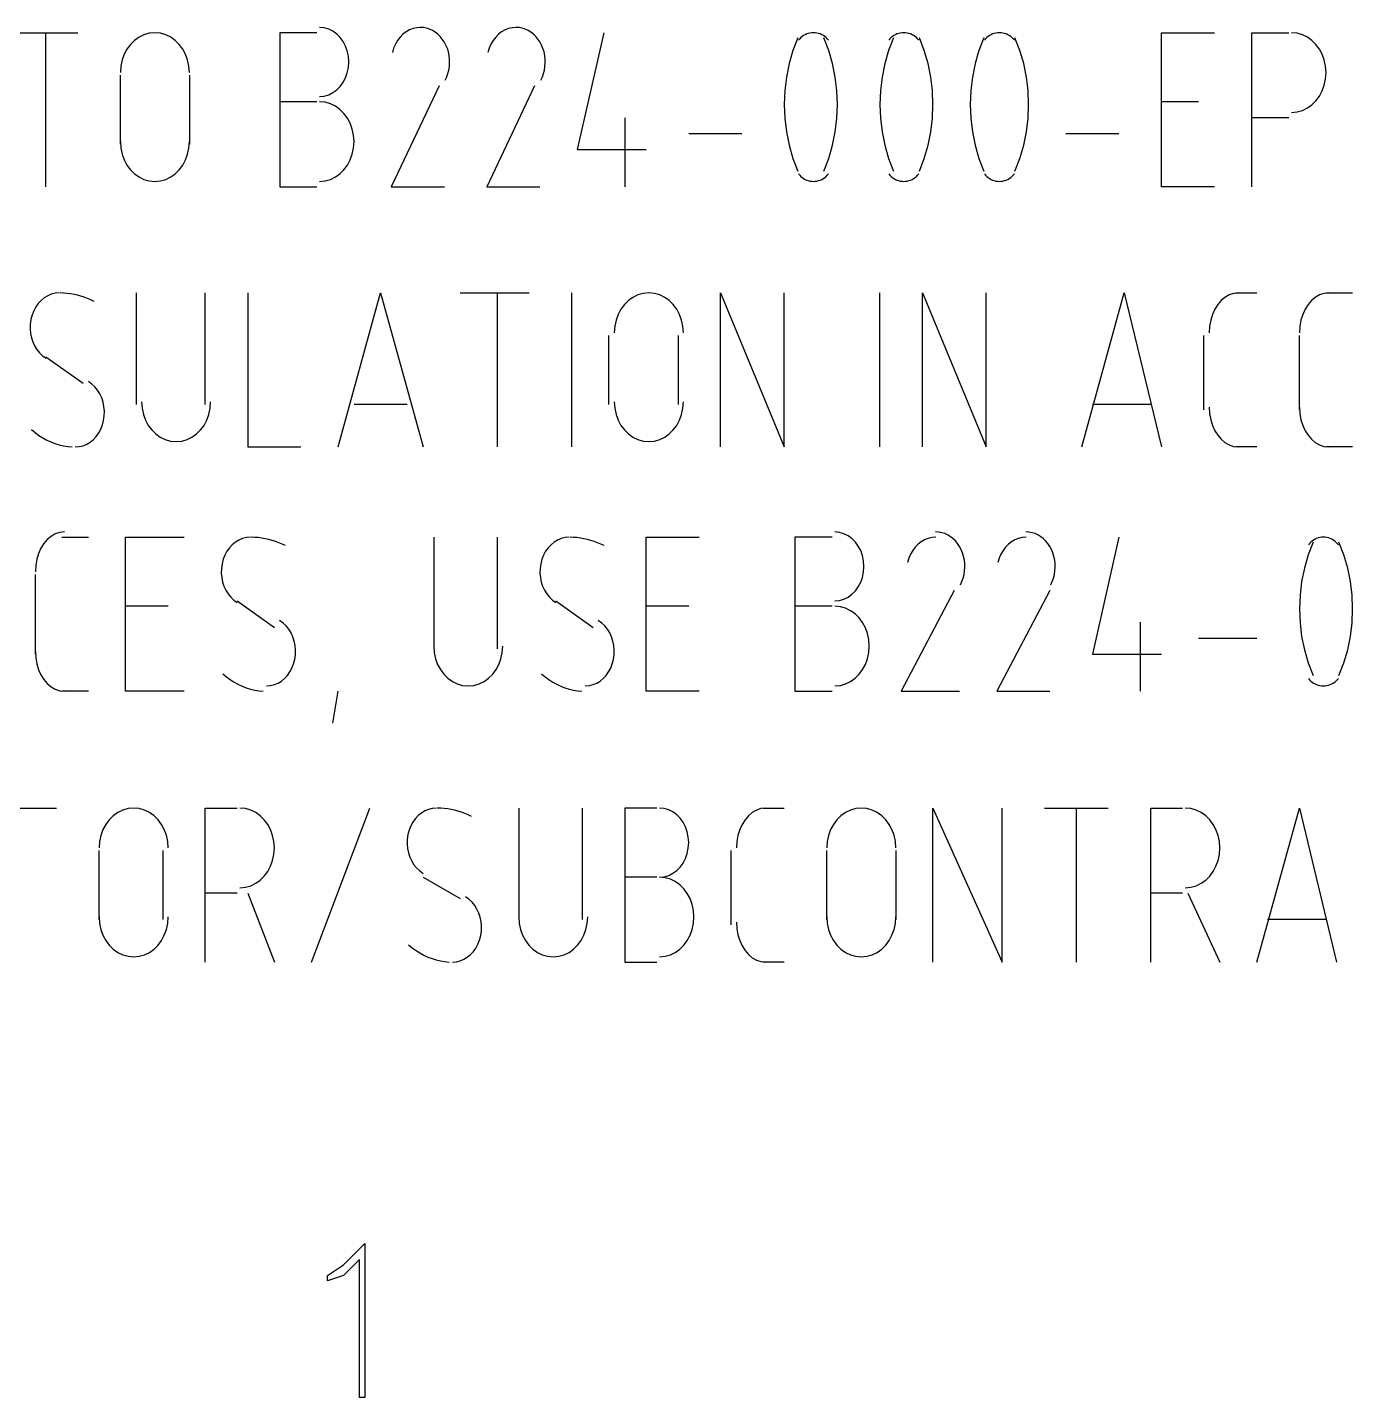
# Model space of a CAD drawing. Header units: millimetres. Extents: x 43 to 1147, y -811 to -31.
# Drawn here: x 88.66 to 118.6, y -809.44 to -778.48 of the extents above; entities that cross this region are included whole.
import ezdxf

# ---------------------------------------------------------------- set-up
doc = ezdxf.new("R2010")
doc.units = ezdxf.units.MM
doc.layers.add('EDITED_LINES', color=4, linetype='Continuous')

msp = doc.modelspace()

# ---------------------------------------------------------------- linework, layer by layer
at = {"layer": 'EDITED_LINES'}
for p, q in [((88.36, -778.6), (89.8, -778.6)), ((89.08, -782.08), (89.08, -778.6)), ((91.413, -778.612), (91.293, -778.646)), ((91.54, -778.6), (91.413, -778.612)), ((91.666, -778.612), (91.54, -778.6)), ((91.786, -778.646), (91.666, -778.612)), ((95.2, -778.6), (94.36, -778.6)), ((94.36, -778.6), (94.36, -782.08)), ((95.367, -778.49), (95.26, -778.48)), ((95.469, -778.52), (95.367, -778.49)), ((95.563, -778.567), (95.469, -778.52)), ((95.65, -778.63), (95.563, -778.567)), ((95.727, -778.708), (95.65, -778.63)), ((97.144, -778.636), (97.08, -778.701)), ((97.215, -778.581), (97.144, -778.636)), ((97.291, -778.537), (97.215, -778.581)), ((97.373, -778.505), (97.291, -778.537)), ((97.458, -778.486), (97.373, -778.505)), ((97.546, -778.48), (97.458, -778.486)), ((97.608, -778.484), (97.537, -778.48)), ((97.678, -778.497), (97.608, -778.484)), ((97.746, -778.519), (97.678, -778.497)), ((97.811, -778.549), (97.746, -778.519)), ((97.873, -778.587), (97.811, -778.549)), ((97.931, -778.632), (97.873, -778.587)), ((97.985, -778.684), (97.931, -778.632)), ((99.304, -778.636), (99.24, -778.701)), ((99.375, -778.581), (99.304, -778.636)), ((99.451, -778.537), (99.375, -778.581)), ((99.533, -778.505), (99.451, -778.537)), ((99.618, -778.486), (99.533, -778.505)), ((99.706, -778.48), (99.618, -778.486)), ((99.768, -778.484), (99.697, -778.48)), ((99.838, -778.497), (99.768, -778.484)), ((99.906, -778.519), (99.838, -778.497)), ((99.971, -778.549), (99.906, -778.519)), ((100.033, -778.587), (99.971, -778.549)), ((100.091, -778.632), (100.033, -778.587)), ((100.145, -778.684), (100.091, -778.632)), ((101.68, -778.6), (101.08, -781.24)), ((106.266, -778.629), (106.231, -778.645)), ((106.303, -778.617), (106.266, -778.629)), ((106.341, -778.607), (106.303, -778.617)), ((106.38, -778.602), (106.341, -778.607)), ((106.42, -778.6), (106.38, -778.602)), ((106.46, -778.602), (106.42, -778.6)), ((106.499, -778.607), (106.46, -778.602)), ((106.537, -778.617), (106.499, -778.607)), ((106.574, -778.629), (106.537, -778.617)), ((106.609, -778.645), (106.574, -778.629)), ((108.306, -778.629), (108.271, -778.645)), ((108.343, -778.617), (108.306, -778.629)), ((108.381, -778.607), (108.343, -778.617)), ((108.42, -778.602), (108.381, -778.607)), ((108.46, -778.6), (108.42, -778.602)), ((108.5, -778.602), (108.46, -778.6)), ((108.539, -778.607), (108.5, -778.602)), ((108.577, -778.617), (108.539, -778.607)), ((108.614, -778.629), (108.577, -778.617)), ((108.649, -778.645), (108.614, -778.629)), ((110.466, -778.629), (110.431, -778.645)), ((110.503, -778.617), (110.466, -778.629)), ((110.541, -778.607), (110.503, -778.617)), ((110.58, -778.602), (110.541, -778.607)), ((110.62, -778.6), (110.58, -778.602)), ((110.66, -778.602), (110.62, -778.6)), ((110.699, -778.607), (110.66, -778.602)), ((110.737, -778.617), (110.699, -778.607)), ((110.774, -778.629), (110.737, -778.617)), ((110.809, -778.645), (110.774, -778.629)), ((114.28, -782.08), (114.28, -778.6)), ((114.28, -778.6), (115.48, -778.6)), ((116.32, -782.08), (116.32, -778.6)), ((116.32, -778.6), (117.16, -778.6)), ((117.347, -778.612), (117.22, -778.6)), ((117.467, -778.646), (117.347, -778.612)), ((90.988, -778.864), (90.91, -778.968)), ((91.079, -778.774), (90.988, -778.864)), ((91.182, -778.7), (91.079, -778.774)), ((91.293, -778.646), (91.182, -778.7)), ((91.898, -778.7), (91.786, -778.646)), ((92.001, -778.774), (91.898, -778.7)), ((92.092, -778.864), (92.001, -778.774)), ((92.169, -778.968), (92.092, -778.864)), ((95.793, -778.799), (95.727, -778.708)), ((95.846, -778.902), (95.793, -778.799)), ((95.886, -779.013), (95.846, -778.902)), ((96.934, -778.95), (96.905, -779.049)), ((96.974, -778.859), (96.934, -778.95)), ((97.023, -778.776), (96.974, -778.859)), ((97.08, -778.701), (97.023, -778.776)), ((98.034, -778.743), (97.985, -778.684)), ((98.078, -778.809), (98.034, -778.743)), ((98.116, -778.88), (98.078, -778.809)), ((98.148, -778.956), (98.116, -778.88)), ((99.094, -778.95), (99.065, -779.049)), ((99.134, -778.859), (99.094, -778.95)), ((99.183, -778.776), (99.134, -778.859)), ((99.24, -778.701), (99.183, -778.776)), ((100.194, -778.743), (100.145, -778.684)), ((100.238, -778.809), (100.194, -778.743)), ((100.276, -778.88), (100.238, -778.809)), ((100.308, -778.956), (100.276, -778.88)), ((106.068, -778.713), (105.957, -779.001)), ((106.108, -778.739), (106.082, -778.77)), ((106.135, -778.711), (106.108, -778.739)), ((106.165, -778.686), (106.135, -778.711)), ((106.197, -778.664), (106.165, -778.686)), ((106.231, -778.645), (106.197, -778.664)), ((106.643, -778.664), (106.609, -778.645)), ((106.675, -778.686), (106.643, -778.664)), ((106.763, -779.001), (106.652, -778.713)), ((106.705, -778.711), (106.675, -778.686)), ((106.732, -778.739), (106.705, -778.711)), ((106.758, -778.77), (106.732, -778.739)), ((108.228, -778.713), (108.117, -779.001)), ((108.148, -778.739), (108.122, -778.77)), ((108.175, -778.711), (108.148, -778.739)), ((108.205, -778.686), (108.175, -778.711)), ((108.237, -778.664), (108.205, -778.686)), ((108.271, -778.645), (108.237, -778.664)), ((108.683, -778.664), (108.649, -778.645)), ((108.715, -778.686), (108.683, -778.664)), ((108.745, -778.711), (108.715, -778.686)), ((108.772, -778.739), (108.745, -778.711)), ((108.798, -778.77), (108.772, -778.739)), ((108.923, -779.001), (108.812, -778.713)), ((110.268, -778.713), (110.157, -779.001)), ((110.308, -778.739), (110.282, -778.77)), ((110.335, -778.711), (110.308, -778.739)), ((110.365, -778.686), (110.335, -778.711)), ((110.397, -778.664), (110.365, -778.686)), ((110.431, -778.645), (110.397, -778.664)), ((110.843, -778.664), (110.809, -778.645)), ((110.875, -778.686), (110.843, -778.664)), ((110.905, -778.711), (110.875, -778.686)), ((110.932, -778.739), (110.905, -778.711)), ((110.958, -778.77), (110.932, -778.739)), ((111.083, -779.001), (110.972, -778.713)), ((117.578, -778.7), (117.467, -778.646)), ((117.681, -778.774), (117.578, -778.7)), ((117.772, -778.864), (117.681, -778.774)), ((117.85, -778.968), (117.772, -778.864)), ((90.8, -779.216), (90.77, -779.354)), ((90.847, -779.086), (90.8, -779.216)), ((90.91, -778.968), (90.847, -779.086)), ((92.233, -779.086), (92.169, -778.968)), ((92.28, -779.215), (92.233, -779.086)), ((92.31, -779.354), (92.28, -779.215)), ((95.911, -779.133), (95.886, -779.013)), ((95.92, -779.26), (95.911, -779.133)), ((95.911, -779.387), (95.92, -779.26)), ((98.172, -779.035), (98.148, -778.956)), ((98.189, -779.115), (98.172, -779.035)), ((98.198, -779.197), (98.189, -779.115)), ((98.2, -779.279), (98.198, -779.197)), ((100.332, -779.035), (100.308, -778.956)), ((100.349, -779.115), (100.332, -779.035)), ((100.358, -779.197), (100.349, -779.115)), ((100.36, -779.279), (100.358, -779.197)), ((105.957, -779.001), (105.871, -779.298)), ((106.849, -779.298), (106.763, -779.001)), ((108.117, -779.001), (108.031, -779.298)), ((109.009, -779.298), (108.923, -779.001)), ((110.157, -779.001), (110.071, -779.298)), ((111.169, -779.298), (111.083, -779.001)), ((117.913, -779.086), (117.85, -778.968)), ((117.96, -779.216), (117.913, -779.086)), ((117.99, -779.354), (117.96, -779.216)), ((90.77, -779.354), (90.76, -779.5)), ((90.76, -781.12), (90.76, -779.56)), ((92.32, -779.5), (92.31, -779.354)), ((92.32, -779.56), (92.32, -781.12)), ((95.846, -779.618), (95.886, -779.507)), ((95.886, -779.507), (95.911, -779.387)), ((98.134, -779.599), (98.162, -779.522)), ((98.162, -779.522), (98.182, -779.443)), ((98.182, -779.443), (98.194, -779.361)), ((98.194, -779.361), (98.2, -779.279)), ((100.294, -779.599), (100.322, -779.522)), ((100.322, -779.522), (100.342, -779.443)), ((100.342, -779.443), (100.354, -779.361)), ((100.354, -779.361), (100.36, -779.279)), ((105.871, -779.298), (105.809, -779.601)), ((106.911, -779.601), (106.849, -779.298)), ((108.031, -779.298), (107.969, -779.601)), ((109.071, -779.601), (109.009, -779.298)), ((110.071, -779.298), (110.009, -779.601)), ((111.231, -779.601), (111.169, -779.298)), ((118, -779.5), (117.99, -779.354)), ((117.99, -779.646), (118, -779.5)), ((95.65, -779.89), (95.727, -779.812)), ((95.727, -779.812), (95.793, -779.721)), ((95.793, -779.721), (95.846, -779.618)), ((97.96, -779.8), (96.88, -782.08)), ((98.1, -779.673), (98.134, -779.599)), ((100.12, -779.8), (99.04, -782.08)), ((100.26, -779.673), (100.294, -779.599)), ((105.809, -779.601), (105.772, -779.909)), ((106.948, -779.909), (106.911, -779.601)), ((107.969, -779.601), (107.932, -779.909)), ((109.108, -779.909), (109.071, -779.601)), ((110.009, -779.601), (109.972, -779.909)), ((111.268, -779.909), (111.231, -779.601)), ((117.913, -779.914), (117.96, -779.784)), ((117.96, -779.784), (117.99, -779.646)), ((95.2, -780.16), (94.36, -780.16)), ((95.26, -780.04), (95.367, -780.03)), ((95.387, -780.172), (95.26, -780.16)), ((95.367, -780.03), (95.469, -780)), ((95.507, -780.206), (95.387, -780.172)), ((95.469, -780), (95.563, -779.953)), ((95.563, -779.953), (95.65, -779.89)), ((105.772, -779.909), (105.76, -780.22)), ((106.96, -780.22), (106.948, -779.909)), ((107.932, -779.909), (107.92, -780.22)), ((109.12, -780.22), (109.108, -779.909)), ((109.972, -779.909), (109.96, -780.22)), ((111.28, -780.22), (111.268, -779.909)), ((115.12, -780.16), (114.28, -780.16)), ((117.681, -780.226), (117.772, -780.136)), ((117.772, -780.136), (117.85, -780.032)), ((117.85, -780.032), (117.913, -779.914)), ((95.618, -780.26), (95.507, -780.206)), ((95.721, -780.334), (95.618, -780.26)), ((95.812, -780.424), (95.721, -780.334)), ((95.889, -780.528), (95.812, -780.424)), ((105.76, -780.22), (105.772, -780.531)), ((106.948, -780.531), (106.96, -780.22)), ((107.92, -780.22), (107.932, -780.531)), ((109.108, -780.531), (109.12, -780.22)), ((109.96, -780.22), (109.972, -780.531)), ((111.268, -780.531), (111.28, -780.22)), ((117.22, -780.4), (117.347, -780.388)), ((117.347, -780.388), (117.467, -780.354)), ((117.467, -780.354), (117.578, -780.3)), ((117.578, -780.3), (117.681, -780.226)), ((95.953, -780.646), (95.889, -780.528)), ((96, -780.776), (95.953, -780.646)), ((96.03, -780.914), (96, -780.776)), ((102.16, -780.52), (102.16, -782.08)), ((105.772, -780.531), (105.809, -780.839)), ((106.911, -780.839), (106.948, -780.531)), ((107.932, -780.531), (107.969, -780.839)), ((109.071, -780.839), (109.108, -780.531)), ((109.972, -780.531), (110.009, -780.839)), ((111.231, -780.839), (111.268, -780.531)), ((117.16, -780.52), (116.32, -780.52)), ((90.76, -781.06), (90.77, -781.206)), ((92.31, -781.206), (92.32, -781.06)), ((96.04, -781.06), (96.03, -780.914)), ((96.03, -781.206), (96.04, -781.06)), ((103.6, -780.88), (104.8, -780.88)), ((105.809, -780.839), (105.871, -781.142)), ((106.849, -781.142), (106.911, -780.839)), ((107.969, -780.839), (108.031, -781.142)), ((109.009, -781.142), (109.071, -780.839)), ((110.009, -780.839), (110.071, -781.142)), ((111.169, -781.142), (111.231, -780.839)), ((112.12, -780.88), (113.32, -780.88)), ((90.77, -781.206), (90.8, -781.344)), ((90.8, -781.344), (90.847, -781.474)), ((92.233, -781.474), (92.28, -781.344)), ((92.28, -781.344), (92.31, -781.206)), ((95.953, -781.474), (96, -781.344)), ((96, -781.344), (96.03, -781.206)), ((101.08, -781.24), (102.64, -781.24)), ((105.871, -781.142), (105.957, -781.439)), ((106.763, -781.439), (106.849, -781.142)), ((108.031, -781.142), (108.117, -781.439)), ((108.923, -781.439), (109.009, -781.142)), ((110.071, -781.142), (110.157, -781.439)), ((111.083, -781.439), (111.169, -781.142)), ((90.847, -781.474), (90.91, -781.592)), ((90.91, -781.592), (90.988, -781.696)), ((90.988, -781.696), (91.079, -781.786)), ((92.001, -781.786), (92.092, -781.696)), ((92.092, -781.696), (92.17, -781.592)), ((92.17, -781.592), (92.233, -781.474)), ((95.721, -781.786), (95.812, -781.696)), ((95.812, -781.696), (95.889, -781.592)), ((95.889, -781.592), (95.953, -781.474)), ((105.957, -781.439), (106.068, -781.727)), ((106.652, -781.727), (106.763, -781.439)), ((108.117, -781.439), (108.228, -781.727)), ((108.812, -781.727), (108.923, -781.439)), ((110.157, -781.439), (110.268, -781.727)), ((110.972, -781.727), (111.083, -781.439)), ((91.079, -781.786), (91.182, -781.86)), ((91.182, -781.86), (91.293, -781.914)), ((91.293, -781.914), (91.413, -781.948)), ((91.413, -781.948), (91.54, -781.96)), ((91.54, -781.96), (91.667, -781.948)), ((91.667, -781.948), (91.787, -781.914)), ((91.787, -781.914), (91.898, -781.86)), ((91.898, -781.86), (92.001, -781.786)), ((95.26, -781.96), (95.387, -781.948)), ((95.387, -781.948), (95.507, -781.914)), ((95.507, -781.914), (95.618, -781.86)), ((95.618, -781.86), (95.721, -781.786)), ((106.082, -781.79), (106.108, -781.821)), ((106.108, -781.821), (106.135, -781.849)), ((106.135, -781.849), (106.165, -781.874)), ((106.165, -781.874), (106.197, -781.896)), ((106.197, -781.896), (106.231, -781.915)), ((106.231, -781.915), (106.266, -781.931)), ((106.266, -781.931), (106.303, -781.943)), ((106.303, -781.943), (106.341, -781.953)), ((106.341, -781.953), (106.38, -781.958)), ((106.38, -781.958), (106.42, -781.96)), ((106.42, -781.96), (106.46, -781.958)), ((106.46, -781.958), (106.499, -781.953)), ((106.499, -781.953), (106.537, -781.943)), ((106.537, -781.943), (106.574, -781.931)), ((106.574, -781.931), (106.609, -781.915)), ((106.609, -781.915), (106.643, -781.896)), ((106.643, -781.896), (106.675, -781.874)), ((106.675, -781.874), (106.705, -781.849)), ((106.705, -781.849), (106.732, -781.821)), ((106.732, -781.821), (106.758, -781.79)), ((108.122, -781.79), (108.148, -781.821)), ((108.148, -781.821), (108.175, -781.849)), ((108.175, -781.849), (108.205, -781.874)), ((108.205, -781.874), (108.237, -781.896)), ((108.237, -781.896), (108.271, -781.915)), ((108.271, -781.915), (108.306, -781.931)), ((108.306, -781.931), (108.343, -781.943)), ((108.343, -781.943), (108.381, -781.953)), ((108.381, -781.953), (108.42, -781.958)), ((108.42, -781.958), (108.46, -781.96)), ((108.46, -781.96), (108.5, -781.958)), ((108.5, -781.958), (108.539, -781.953)), ((108.539, -781.953), (108.577, -781.943)), ((108.577, -781.943), (108.614, -781.931)), ((108.614, -781.931), (108.649, -781.915)), ((108.649, -781.915), (108.683, -781.896)), ((108.683, -781.896), (108.715, -781.874)), ((108.715, -781.874), (108.745, -781.849)), ((108.745, -781.849), (108.772, -781.821)), ((108.772, -781.821), (108.798, -781.79)), ((110.282, -781.79), (110.308, -781.821)), ((110.308, -781.821), (110.335, -781.849)), ((110.335, -781.849), (110.365, -781.874)), ((110.365, -781.874), (110.397, -781.896)), ((110.397, -781.896), (110.431, -781.915)), ((110.431, -781.915), (110.466, -781.931)), ((110.466, -781.931), (110.503, -781.943)), ((110.503, -781.943), (110.541, -781.953)), ((110.541, -781.953), (110.58, -781.958)), ((110.58, -781.958), (110.62, -781.96)), ((110.62, -781.96), (110.66, -781.958)), ((110.66, -781.958), (110.699, -781.953)), ((110.699, -781.953), (110.737, -781.943)), ((110.737, -781.943), (110.774, -781.931)), ((110.774, -781.931), (110.809, -781.915)), ((110.809, -781.915), (110.843, -781.896)), ((110.843, -781.896), (110.875, -781.874)), ((110.875, -781.874), (110.905, -781.849)), ((110.905, -781.849), (110.932, -781.821)), ((110.932, -781.821), (110.958, -781.79)), ((94.36, -782.08), (95.2, -782.08)), ((96.88, -782.08), (98.08, -782.08)), ((99.04, -782.08), (100.24, -782.08)), ((115.48, -782.08), (114.28, -782.08)), ((89.2, -784.509), (89.118, -784.544)), ((89.287, -784.488), (89.2, -784.509)), ((89.377, -784.48), (89.287, -784.488)), ((89.478, -784.483), (89.399, -784.48)), ((89.557, -784.489), (89.478, -784.483)), ((89.636, -784.499), (89.557, -784.489)), ((89.714, -784.513), (89.636, -784.499)), ((89.792, -784.53), (89.714, -784.513)), ((91.12, -784.48), (91.12, -787)), ((92.68, -787), (92.68, -784.48)), ((93.64, -784.48), (93.64, -787.96)), ((95.68, -787.96), (96.64, -784.48)), ((96.64, -784.48), (97.6, -787.96)), ((98.44, -784.48), (100, -784.48)), ((99.28, -787.96), (99.28, -784.48)), ((100.96, -787.96), (100.96, -784.48)), ((102.453, -784.526), (102.342, -784.58)), ((102.573, -784.492), (102.453, -784.526)), ((102.7, -784.48), (102.573, -784.492)), ((102.826, -784.492), (102.7, -784.48)), ((102.946, -784.526), (102.826, -784.492)), ((103.058, -784.58), (102.946, -784.526)), ((104.32, -787.96), (104.32, -784.48)), ((104.32, -784.48), (105.76, -787.96)), ((105.76, -787.96), (105.76, -784.48)), ((107.92, -787.96), (107.92, -784.48)), ((108.88, -787.96), (108.88, -784.48)), ((108.88, -784.48), (110.32, -787.96)), ((110.32, -787.96), (110.32, -784.48)), ((112.48, -787.96), (113.44, -784.48)), ((113.44, -784.48), (114.28, -787.96)), ((115.811, -784.526), (115.717, -784.58)), ((115.913, -784.492), (115.811, -784.526)), ((116.02, -784.48), (115.913, -784.492)), ((115.96, -784.48), (116.44, -784.48)), ((117.851, -784.526), (117.757, -784.58)), ((117.953, -784.492), (117.851, -784.526)), ((118.06, -784.48), (117.953, -784.492)), ((118, -784.48), (118.6, -784.48)), ((88.849, -784.796), (88.802, -784.883)), ((88.905, -784.718), (88.849, -784.796)), ((88.97, -784.649), (88.905, -784.718)), ((89.041, -784.591), (88.97, -784.649)), ((89.118, -784.544), (89.041, -784.591)), ((89.869, -784.551), (89.792, -784.53)), ((89.945, -784.575), (89.869, -784.551)), ((90.021, -784.603), (89.945, -784.575)), ((90.096, -784.635), (90.021, -784.603)), ((90.17, -784.67), (90.096, -784.635)), ((102.148, -784.744), (102.07, -784.848)), ((102.239, -784.654), (102.148, -784.744)), ((102.342, -784.58), (102.239, -784.654)), ((103.161, -784.654), (103.058, -784.58)), ((103.252, -784.744), (103.161, -784.654)), ((103.329, -784.848), (103.252, -784.744)), ((115.553, -784.744), (115.487, -784.848)), ((115.63, -784.654), (115.553, -784.744)), ((115.717, -784.58), (115.63, -784.654)), ((117.593, -784.744), (117.527, -784.848)), ((117.67, -784.654), (117.593, -784.744)), ((117.757, -784.58), (117.67, -784.654)), ((88.738, -785.08), (88.723, -785.186)), ((88.765, -784.978), (88.738, -785.08)), ((88.802, -784.883), (88.765, -784.978)), ((101.96, -785.096), (101.93, -785.234)), ((102.007, -784.966), (101.96, -785.096)), ((102.07, -784.848), (102.007, -784.966)), ((103.393, -784.966), (103.329, -784.848)), ((103.44, -785.095), (103.393, -784.966)), ((103.47, -785.234), (103.44, -785.095)), ((115.394, -785.096), (115.369, -785.234)), ((115.434, -784.966), (115.394, -785.096)), ((115.487, -784.848), (115.434, -784.966)), ((117.434, -785.096), (117.409, -785.234)), ((117.474, -784.966), (117.434, -785.096)), ((117.527, -784.848), (117.474, -784.966)), ((88.723, -785.186), (88.72, -785.29)), ((88.72, -785.29), (88.73, -785.393)), ((88.73, -785.393), (88.75, -785.493)), ((101.8, -787), (101.8, -785.44)), ((101.93, -785.234), (101.92, -785.38)), ((103.36, -785.44), (103.36, -787)), ((103.48, -785.38), (103.47, -785.234)), ((115.24, -787.12), (115.24, -785.44)), ((115.369, -785.234), (115.36, -785.38)), ((117.409, -785.234), (117.4, -785.38)), ((117.4, -787.12), (117.4, -785.44)), ((88.75, -785.493), (88.781, -785.588)), ((88.781, -785.588), (88.823, -785.678)), ((88.823, -785.678), (88.874, -785.761)), ((88.874, -785.761), (88.935, -785.836)), ((88.935, -785.836), (89.004, -785.901)), ((89.004, -785.901), (89.082, -785.956)), ((89.08, -785.92), (89.92, -786.52)), ((90.116, -786.539), (90.038, -786.484)), ((90.185, -786.604), (90.116, -786.539)), ((90.246, -786.679), (90.185, -786.604)), ((90.297, -786.762), (90.246, -786.679)), ((90.339, -786.852), (90.297, -786.762)), ((90.37, -786.947), (90.339, -786.852)), ((90.39, -787.047), (90.37, -786.947)), ((91.24, -786.94), (91.25, -787.086)), ((92.79, -787.086), (92.8, -786.94)), ((97.24, -787), (96.04, -787)), ((101.92, -786.94), (101.93, -787.086)), ((103.47, -787.086), (103.48, -786.94)), ((114.04, -787), (112.72, -787)), ((90.382, -787.36), (90.397, -787.254)), ((90.4, -787.15), (90.39, -787.047)), ((90.397, -787.254), (90.4, -787.15)), ((91.25, -787.086), (91.28, -787.224)), ((91.28, -787.224), (91.327, -787.354)), ((92.713, -787.354), (92.76, -787.224)), ((92.76, -787.224), (92.79, -787.086)), ((101.93, -787.086), (101.96, -787.224)), ((101.96, -787.224), (102.007, -787.354)), ((103.393, -787.354), (103.44, -787.224)), ((103.44, -787.224), (103.47, -787.086)), ((115.36, -787.06), (115.369, -787.206)), ((115.369, -787.206), (115.394, -787.344)), ((117.4, -787.06), (117.409, -787.206)), ((117.409, -787.206), (117.434, -787.344)), ((88.753, -787.568), (88.835, -787.636)), ((90.271, -787.644), (90.318, -787.557)), ((90.318, -787.557), (90.355, -787.462)), ((90.355, -787.462), (90.382, -787.36)), ((91.327, -787.354), (91.39, -787.472)), ((91.39, -787.472), (91.468, -787.576)), ((91.468, -787.576), (91.559, -787.666)), ((92.481, -787.666), (92.572, -787.576)), ((92.572, -787.576), (92.65, -787.472)), ((92.65, -787.472), (92.713, -787.354)), ((102.007, -787.354), (102.07, -787.472)), ((102.07, -787.472), (102.148, -787.576)), ((102.148, -787.576), (102.239, -787.666)), ((103.161, -787.666), (103.252, -787.576)), ((103.252, -787.576), (103.33, -787.472)), ((103.33, -787.472), (103.393, -787.354)), ((115.394, -787.344), (115.434, -787.474)), ((115.434, -787.474), (115.487, -787.592)), ((115.487, -787.592), (115.553, -787.696)), ((117.434, -787.344), (117.474, -787.474)), ((117.474, -787.474), (117.527, -787.592)), ((117.527, -787.592), (117.593, -787.696)), ((88.835, -787.636), (88.921, -787.698)), ((88.921, -787.698), (89.008, -787.754)), ((89.008, -787.754), (89.098, -787.803)), ((89.098, -787.803), (89.19, -787.846)), ((89.19, -787.846), (89.283, -787.882)), ((89.283, -787.882), (89.378, -787.911)), ((89.378, -787.911), (89.475, -787.934)), ((89.833, -787.952), (89.92, -787.931)), ((89.92, -787.931), (90.002, -787.896)), ((90.002, -787.896), (90.079, -787.849)), ((90.079, -787.849), (90.15, -787.791)), ((90.15, -787.791), (90.215, -787.722)), ((90.215, -787.722), (90.271, -787.644)), ((91.559, -787.666), (91.662, -787.74)), ((91.662, -787.74), (91.773, -787.794)), ((91.773, -787.794), (91.893, -787.828)), ((91.893, -787.828), (92.02, -787.84)), ((92.02, -787.84), (92.147, -787.828)), ((92.147, -787.828), (92.267, -787.794)), ((92.267, -787.794), (92.378, -787.74)), ((92.378, -787.74), (92.481, -787.666)), ((102.239, -787.666), (102.342, -787.74)), ((102.342, -787.74), (102.453, -787.794)), ((102.453, -787.794), (102.573, -787.828)), ((102.573, -787.828), (102.7, -787.84)), ((102.7, -787.84), (102.827, -787.828)), ((102.827, -787.828), (102.947, -787.794)), ((102.947, -787.794), (103.058, -787.74)), ((103.058, -787.74), (103.161, -787.666)), ((115.553, -787.696), (115.63, -787.786)), ((115.63, -787.786), (115.717, -787.86)), ((115.717, -787.86), (115.811, -787.914)), ((115.811, -787.914), (115.913, -787.948)), ((117.593, -787.696), (117.67, -787.786)), ((117.67, -787.786), (117.757, -787.86)), ((117.757, -787.86), (117.851, -787.914)), ((117.851, -787.914), (117.953, -787.948)), ((89.475, -787.934), (89.572, -787.95)), ((89.572, -787.95), (89.67, -787.958)), ((89.743, -787.96), (89.833, -787.952)), ((93.64, -787.96), (94.84, -787.96)), ((115.913, -787.948), (116.02, -787.96)), ((116.44, -787.96), (115.96, -787.96)), ((117.953, -787.948), (118.06, -787.96)), ((118.6, -787.96), (118, -787.96)), ((89.11, -790.054), (89.033, -790.144)), ((89.197, -789.98), (89.11, -790.054)), ((89.291, -789.926), (89.197, -789.98)), ((89.393, -789.892), (89.291, -789.926)), ((89.5, -789.88), (89.393, -789.892)), ((89.44, -790), (90.04, -790)), ((90.88, -793.48), (90.88, -790)), ((90.88, -790), (92.2, -790)), ((93.438, -790.064), (93.361, -790.111)), ((93.52, -790.029), (93.438, -790.064)), ((93.607, -790.008), (93.52, -790.029)), ((93.697, -790), (93.607, -790.008)), ((93.798, -790.003), (93.719, -790)), ((93.877, -790.009), (93.798, -790.003)), ((93.956, -790.019), (93.877, -790.009)), ((94.034, -790.033), (93.956, -790.019)), ((94.112, -790.05), (94.034, -790.033)), ((94.189, -790.071), (94.112, -790.05)), ((94.265, -790.095), (94.189, -790.071)), ((94.341, -790.123), (94.265, -790.095)), ((97.84, -790), (97.84, -792.52)), ((99.28, -792.52), (99.28, -790)), ((100.638, -790.064), (100.561, -790.111)), ((100.72, -790.029), (100.638, -790.064)), ((100.807, -790.008), (100.72, -790.029)), ((100.897, -790), (100.807, -790.008)), ((100.998, -790.003), (100.919, -790)), ((101.077, -790.009), (100.998, -790.003)), ((101.156, -790.019), (101.077, -790.009)), ((101.234, -790.033), (101.156, -790.019)), ((101.312, -790.05), (101.234, -790.033)), ((101.389, -790.071), (101.312, -790.05)), ((101.465, -790.095), (101.389, -790.071)), ((101.541, -790.123), (101.465, -790.095)), ((102.64, -793.48), (102.64, -790)), ((102.64, -790), (103.84, -790)), ((106.84, -790), (106, -790)), ((106, -790), (106, -793.48)), ((107.007, -789.89), (106.9, -789.88)), ((107.109, -789.92), (107.007, -789.89)), ((107.203, -789.967), (107.109, -789.92)), ((107.29, -790.03), (107.203, -789.967)), ((107.367, -790.108), (107.29, -790.03)), ((108.931, -790.057), (108.855, -790.101)), ((109.013, -790.025), (108.931, -790.057)), ((109.098, -790.006), (109.013, -790.025)), ((109.186, -790), (109.098, -790.006)), ((109.248, -789.884), (109.177, -789.88)), ((109.318, -789.897), (109.248, -789.884)), ((109.386, -789.919), (109.318, -789.897)), ((109.451, -789.949), (109.386, -789.919)), ((109.513, -789.987), (109.451, -789.949)), ((109.571, -790.032), (109.513, -789.987)), ((109.625, -790.084), (109.571, -790.032)), ((109.674, -790.143), (109.625, -790.084)), ((110.971, -790.057), (110.895, -790.101)), ((111.053, -790.025), (110.971, -790.057)), ((111.138, -790.006), (111.053, -790.025)), ((111.226, -790), (111.138, -790.006)), ((111.288, -789.884), (111.217, -789.88)), ((111.358, -789.897), (111.288, -789.884)), ((111.426, -789.919), (111.358, -789.897)), ((111.491, -789.949), (111.426, -789.919)), ((111.553, -789.987), (111.491, -789.949)), ((111.611, -790.032), (111.553, -789.987)), ((111.665, -790.084), (111.611, -790.032)), ((111.714, -790.143), (111.665, -790.084)), ((113.32, -790), (112.72, -792.64)), ((117.685, -790.086), (117.655, -790.111)), ((117.717, -790.064), (117.685, -790.086)), ((117.751, -790.045), (117.717, -790.064)), ((117.786, -790.029), (117.751, -790.045)), ((117.823, -790.017), (117.786, -790.029)), ((117.861, -790.007), (117.823, -790.017)), ((117.9, -790.002), (117.861, -790.007)), ((117.94, -790), (117.9, -790.002)), ((117.98, -790.002), (117.94, -790)), ((118.019, -790.007), (117.98, -790.002)), ((118.057, -790.017), (118.019, -790.007)), ((118.094, -790.029), (118.057, -790.017)), ((118.129, -790.045), (118.094, -790.029)), ((118.163, -790.064), (118.129, -790.045)), ((118.195, -790.086), (118.163, -790.064)), ((118.225, -790.111), (118.195, -790.086)), ((88.914, -790.366), (88.874, -790.496)), ((88.967, -790.248), (88.914, -790.366)), ((89.033, -790.144), (88.967, -790.248)), ((93.122, -790.403), (93.085, -790.498)), ((93.169, -790.316), (93.122, -790.403)), ((93.225, -790.238), (93.169, -790.316)), ((93.29, -790.169), (93.225, -790.238)), ((93.361, -790.111), (93.29, -790.169)), ((94.416, -790.155), (94.341, -790.123)), ((94.49, -790.19), (94.416, -790.155)), ((100.322, -790.403), (100.285, -790.498)), ((100.369, -790.316), (100.322, -790.403)), ((100.425, -790.238), (100.369, -790.316)), ((100.49, -790.169), (100.425, -790.238)), ((100.561, -790.111), (100.49, -790.169)), ((101.616, -790.155), (101.541, -790.123)), ((101.69, -790.19), (101.616, -790.155)), ((107.433, -790.199), (107.367, -790.108)), ((107.486, -790.302), (107.433, -790.199)), ((107.526, -790.413), (107.486, -790.302)), ((108.614, -790.379), (108.574, -790.47)), ((108.663, -790.296), (108.614, -790.379)), ((108.72, -790.221), (108.663, -790.296)), ((108.784, -790.156), (108.72, -790.221)), ((108.855, -790.101), (108.784, -790.156)), ((109.718, -790.209), (109.674, -790.143)), ((109.756, -790.28), (109.718, -790.209)), ((109.788, -790.356), (109.756, -790.28)), ((109.812, -790.435), (109.788, -790.356)), ((110.654, -790.379), (110.614, -790.47)), ((110.703, -790.296), (110.654, -790.379)), ((110.76, -790.221), (110.703, -790.296)), ((110.824, -790.156), (110.76, -790.221)), ((110.895, -790.101), (110.824, -790.156)), ((111.758, -790.209), (111.714, -790.143)), ((111.796, -790.28), (111.758, -790.209)), ((111.828, -790.356), (111.796, -790.28)), ((111.852, -790.435), (111.828, -790.356)), ((117.597, -790.401), (117.511, -790.698)), ((117.708, -790.113), (117.597, -790.401)), ((117.628, -790.139), (117.602, -790.17)), ((117.655, -790.111), (117.628, -790.139)), ((118.252, -790.139), (118.225, -790.111)), ((118.278, -790.17), (118.252, -790.139)), ((118.403, -790.401), (118.292, -790.113)), ((118.489, -790.698), (118.403, -790.401)), ((88.849, -790.634), (88.84, -790.78)), ((88.874, -790.496), (88.849, -790.634)), ((93.043, -790.706), (93.04, -790.81)), ((93.058, -790.6), (93.043, -790.706)), ((93.085, -790.498), (93.058, -790.6)), ((100.243, -790.706), (100.24, -790.81)), ((100.258, -790.6), (100.243, -790.706)), ((100.285, -790.498), (100.258, -790.6)), ((107.551, -790.533), (107.526, -790.413)), ((107.56, -790.66), (107.551, -790.533)), ((107.551, -790.786), (107.56, -790.66)), ((108.574, -790.47), (108.545, -790.569)), ((109.829, -790.515), (109.812, -790.435)), ((109.838, -790.597), (109.829, -790.515)), ((109.834, -790.761), (109.84, -790.679)), ((109.84, -790.679), (109.838, -790.597)), ((110.614, -790.47), (110.585, -790.569)), ((111.869, -790.515), (111.852, -790.435)), ((111.878, -790.597), (111.869, -790.515)), ((111.874, -790.761), (111.88, -790.679)), ((111.88, -790.679), (111.878, -790.597)), ((117.511, -790.698), (117.449, -791.001)), ((118.551, -791.001), (118.489, -790.698)), ((88.84, -792.64), (88.84, -790.84)), ((93.04, -790.81), (93.05, -790.913)), ((93.05, -790.913), (93.07, -791.013)), ((93.07, -791.013), (93.101, -791.108)), ((100.24, -790.81), (100.25, -790.913)), ((100.25, -790.913), (100.27, -791.013)), ((100.27, -791.013), (100.301, -791.108)), ((107.433, -791.121), (107.486, -791.018)), ((107.486, -791.018), (107.526, -790.907)), ((107.526, -790.907), (107.551, -790.786)), ((109.74, -791.073), (109.774, -790.999)), ((109.774, -790.999), (109.802, -790.922)), ((109.802, -790.922), (109.822, -790.843)), ((109.822, -790.843), (109.834, -790.761)), ((111.78, -791.073), (111.814, -790.999)), ((111.814, -790.999), (111.842, -790.922)), ((111.842, -790.922), (111.862, -790.843)), ((111.862, -790.843), (111.874, -790.761)), ((117.449, -791.001), (117.412, -791.309)), ((118.588, -791.309), (118.551, -791.001)), ((93.101, -791.108), (93.143, -791.198)), ((93.143, -791.198), (93.194, -791.281)), ((93.194, -791.281), (93.255, -791.356)), ((100.301, -791.108), (100.343, -791.198)), ((100.343, -791.198), (100.394, -791.281)), ((100.394, -791.281), (100.455, -791.356)), ((107.203, -791.353), (107.29, -791.289)), ((107.29, -791.289), (107.367, -791.212)), ((107.367, -791.212), (107.433, -791.121)), ((109.6, -791.2), (108.4, -793.48)), ((111.76, -791.2), (110.56, -793.48)), ((117.412, -791.309), (117.4, -791.62)), ((118.6, -791.62), (118.588, -791.309)), ((91.84, -791.56), (90.88, -791.56)), ((93.255, -791.356), (93.324, -791.421)), ((93.324, -791.421), (93.402, -791.476)), ((93.4, -791.44), (94.24, -792.04)), ((100.455, -791.356), (100.524, -791.421)), ((100.524, -791.421), (100.602, -791.476)), ((100.6, -791.44), (101.44, -792.04)), ((103.6, -791.56), (102.64, -791.56)), ((106.84, -791.56), (106, -791.56)), ((106.9, -791.44), (107.007, -791.43)), ((107.027, -791.572), (106.9, -791.56)), ((107.007, -791.43), (107.109, -791.4)), ((107.147, -791.606), (107.027, -791.572)), ((107.109, -791.4), (107.203, -791.353)), ((107.258, -791.66), (107.147, -791.606)), ((117.4, -791.62), (117.412, -791.931)), ((118.588, -791.931), (118.6, -791.62)), ((94.436, -791.939), (94.358, -791.884)), ((94.505, -792.004), (94.436, -791.939)), ((101.636, -791.939), (101.558, -791.884)), ((101.705, -792.004), (101.636, -791.939)), ((107.361, -791.734), (107.258, -791.66)), ((107.452, -791.824), (107.361, -791.734)), ((107.53, -791.928), (107.452, -791.824)), ((107.593, -792.046), (107.53, -791.928)), ((113.8, -791.92), (113.8, -793.48)), ((117.412, -791.931), (117.449, -792.239)), ((118.551, -792.239), (118.588, -791.931)), ((94.566, -792.079), (94.505, -792.004)), ((94.617, -792.162), (94.566, -792.079)), ((94.659, -792.252), (94.617, -792.162)), ((94.69, -792.347), (94.659, -792.252)), ((101.766, -792.079), (101.705, -792.004)), ((101.817, -792.162), (101.766, -792.079)), ((101.859, -792.252), (101.817, -792.162)), ((101.89, -792.347), (101.859, -792.252)), ((107.64, -792.176), (107.593, -792.046)), ((107.67, -792.314), (107.64, -792.176)), ((117.449, -792.239), (117.511, -792.542)), ((118.489, -792.542), (118.551, -792.239)), ((94.71, -792.447), (94.69, -792.347)), ((94.72, -792.55), (94.71, -792.447)), ((94.717, -792.654), (94.72, -792.55)), ((97.84, -792.46), (97.85, -792.606)), ((99.39, -792.606), (99.4, -792.46)), ((101.91, -792.447), (101.89, -792.347)), ((101.92, -792.55), (101.91, -792.447)), ((101.917, -792.654), (101.92, -792.55)), ((107.68, -792.46), (107.67, -792.314)), ((107.67, -792.606), (107.68, -792.46)), ((115.12, -792.28), (116.44, -792.28)), ((117.511, -792.542), (117.597, -792.839)), ((118.403, -792.839), (118.489, -792.542)), ((88.84, -792.58), (88.849, -792.726)), ((88.849, -792.726), (88.874, -792.864)), ((88.874, -792.864), (88.914, -792.994)), ((94.638, -792.957), (94.675, -792.862)), ((94.675, -792.862), (94.702, -792.76)), ((94.702, -792.76), (94.717, -792.654)), ((97.85, -792.606), (97.88, -792.744)), ((97.88, -792.744), (97.927, -792.874)), ((97.927, -792.874), (97.99, -792.992)), ((99.249, -792.992), (99.313, -792.874)), ((99.313, -792.874), (99.36, -792.744)), ((99.36, -792.744), (99.39, -792.606)), ((101.838, -792.957), (101.875, -792.862)), ((101.875, -792.862), (101.902, -792.76)), ((101.902, -792.76), (101.917, -792.654)), ((107.53, -792.992), (107.593, -792.874)), ((107.593, -792.874), (107.64, -792.744)), ((107.64, -792.744), (107.67, -792.606)), ((112.72, -792.64), (114.28, -792.64)), ((117.597, -792.839), (117.708, -793.127)), ((118.292, -793.127), (118.403, -792.839)), ((88.914, -792.994), (88.967, -793.112)), ((88.967, -793.112), (89.033, -793.216)), ((93.073, -793.088), (93.155, -793.156)), ((93.155, -793.156), (93.241, -793.218)), ((94.399, -793.249), (94.47, -793.191)), ((94.47, -793.191), (94.535, -793.122)), ((94.535, -793.122), (94.591, -793.044)), ((94.591, -793.044), (94.638, -792.957)), ((97.99, -792.992), (98.068, -793.096)), ((98.068, -793.096), (98.159, -793.186)), ((98.159, -793.186), (98.262, -793.26)), ((98.978, -793.26), (99.081, -793.186)), ((99.081, -793.186), (99.172, -793.096)), ((99.172, -793.096), (99.249, -792.992)), ((100.273, -793.088), (100.355, -793.156)), ((100.355, -793.156), (100.441, -793.218)), ((101.599, -793.249), (101.67, -793.191)), ((101.67, -793.191), (101.735, -793.122)), ((101.735, -793.122), (101.791, -793.044)), ((101.791, -793.044), (101.838, -792.957)), ((107.258, -793.26), (107.361, -793.186)), ((107.361, -793.186), (107.452, -793.096)), ((107.452, -793.096), (107.53, -792.992)), ((117.602, -793.19), (117.628, -793.221)), ((118.252, -793.221), (118.278, -793.19)), ((89.033, -793.216), (89.11, -793.306)), ((89.11, -793.306), (89.197, -793.38)), ((89.197, -793.38), (89.291, -793.434)), ((89.291, -793.434), (89.393, -793.468)), ((89.393, -793.468), (89.5, -793.48)), ((90.04, -793.48), (89.44, -793.48)), ((92.2, -793.48), (90.88, -793.48)), ((93.241, -793.218), (93.328, -793.274)), ((93.328, -793.274), (93.418, -793.323)), ((93.418, -793.323), (93.51, -793.366)), ((93.51, -793.366), (93.603, -793.402)), ((93.603, -793.402), (93.698, -793.432)), ((93.698, -793.432), (93.795, -793.454)), ((93.795, -793.454), (93.892, -793.47)), ((93.892, -793.47), (93.99, -793.478)), ((94.063, -793.36), (94.153, -793.352)), ((94.153, -793.352), (94.24, -793.331)), ((94.24, -793.331), (94.322, -793.296)), ((94.322, -793.296), (94.399, -793.249)), ((95.56, -794.2), (95.68, -793.48)), ((98.262, -793.26), (98.373, -793.314)), ((98.373, -793.314), (98.493, -793.348)), ((98.493, -793.348), (98.62, -793.36)), ((98.62, -793.36), (98.747, -793.348)), ((98.747, -793.348), (98.867, -793.314)), ((98.867, -793.314), (98.978, -793.26)), ((100.441, -793.218), (100.528, -793.274)), ((100.528, -793.274), (100.618, -793.323)), ((100.618, -793.323), (100.71, -793.366)), ((100.71, -793.366), (100.803, -793.402)), ((100.803, -793.402), (100.898, -793.432)), ((100.898, -793.432), (100.995, -793.454)), ((100.995, -793.454), (101.092, -793.47)), ((101.092, -793.47), (101.19, -793.478)), ((101.263, -793.36), (101.353, -793.352)), ((101.353, -793.352), (101.44, -793.331)), ((101.44, -793.331), (101.522, -793.296)), ((101.522, -793.296), (101.599, -793.249)), ((103.84, -793.48), (102.64, -793.48)), ((106, -793.48), (106.84, -793.48)), ((106.9, -793.36), (107.027, -793.348)), ((107.027, -793.348), (107.147, -793.314)), ((107.147, -793.314), (107.258, -793.26)), ((108.4, -793.48), (109.72, -793.48)), ((110.56, -793.48), (111.76, -793.48)), ((117.628, -793.221), (117.655, -793.249)), ((117.655, -793.249), (117.685, -793.274)), ((117.685, -793.274), (117.717, -793.296)), ((117.717, -793.296), (117.751, -793.315)), ((117.751, -793.315), (117.786, -793.331)), ((117.786, -793.331), (117.823, -793.343)), ((117.823, -793.343), (117.861, -793.353)), ((117.861, -793.353), (117.9, -793.358)), ((117.9, -793.358), (117.94, -793.36)), ((117.94, -793.36), (117.98, -793.358)), ((117.98, -793.358), (118.019, -793.353)), ((118.019, -793.353), (118.057, -793.343)), ((118.057, -793.343), (118.094, -793.331)), ((118.094, -793.331), (118.129, -793.315)), ((118.129, -793.315), (118.163, -793.296)), ((118.163, -793.296), (118.195, -793.274)), ((118.195, -793.274), (118.225, -793.249)), ((118.225, -793.249), (118.252, -793.221)), ((87.76, -796.12), (89.32, -796.12)), ((90.702, -796.22), (90.599, -796.294)), ((90.813, -796.166), (90.702, -796.22)), ((90.933, -796.132), (90.813, -796.166)), ((91.06, -796.12), (90.933, -796.132)), ((91.186, -796.132), (91.06, -796.12)), ((91.306, -796.166), (91.186, -796.132)), ((91.418, -796.22), (91.306, -796.166)), ((91.521, -796.294), (91.418, -796.22)), ((92.68, -799.6), (92.68, -796.12)), ((92.68, -796.12), (93.4, -796.12)), ((93.587, -796.132), (93.46, -796.12)), ((93.707, -796.166), (93.587, -796.132)), ((93.818, -796.22), (93.707, -796.166)), ((93.921, -796.294), (93.818, -796.22)), ((95.08, -799.6), (96.4, -796.12)), ((97.49, -796.289), (97.425, -796.358)), ((97.561, -796.231), (97.49, -796.289)), ((97.638, -796.184), (97.561, -796.231)), ((97.72, -796.149), (97.638, -796.184)), ((97.807, -796.128), (97.72, -796.149)), ((97.897, -796.12), (97.807, -796.128)), ((97.998, -796.123), (97.919, -796.12)), ((98.077, -796.129), (97.998, -796.123)), ((98.156, -796.139), (98.077, -796.129)), ((98.234, -796.153), (98.156, -796.139)), ((98.312, -796.17), (98.234, -796.153)), ((98.389, -796.191), (98.312, -796.17)), ((98.465, -796.215), (98.389, -796.191)), ((98.541, -796.243), (98.465, -796.215)), ((98.616, -796.275), (98.541, -796.243)), ((98.69, -796.31), (98.616, -796.275)), ((99.76, -796.12), (99.76, -798.64)), ((101.2, -798.64), (101.2, -796.12)), ((102.88, -796.12), (102.16, -796.12)), ((102.16, -796.12), (102.16, -799.6)), ((103.047, -796.13), (102.94, -796.12)), ((103.149, -796.16), (103.047, -796.13)), ((103.243, -796.207), (103.149, -796.16)), ((103.33, -796.27), (103.243, -796.207)), ((103.407, -796.348), (103.33, -796.27)), ((105.037, -796.22), (104.95, -796.294)), ((105.131, -796.166), (105.037, -796.22)), ((105.233, -796.132), (105.131, -796.166)), ((105.34, -796.12), (105.233, -796.132)), ((105.28, -796.12), (105.76, -796.12)), ((107.142, -796.22), (107.039, -796.294)), ((107.253, -796.166), (107.142, -796.22)), ((107.373, -796.132), (107.253, -796.166)), ((107.5, -796.12), (107.373, -796.132)), ((107.626, -796.132), (107.5, -796.12)), ((107.746, -796.166), (107.626, -796.132)), ((107.858, -796.22), (107.746, -796.166)), ((107.961, -796.294), (107.858, -796.22)), ((109.12, -799.6), (109.12, -796.12)), ((109.12, -796.12), (110.68, -799.6)), ((110.68, -799.6), (110.68, -796.12)), ((111.64, -796.12), (113.08, -796.12)), ((112.36, -799.6), (112.36, -796.12)), ((114.04, -799.6), (114.04, -796.12)), ((114.04, -796.12), (114.76, -796.12)), ((114.947, -796.132), (114.82, -796.12)), ((115.067, -796.166), (114.947, -796.132)), ((115.178, -796.22), (115.067, -796.166)), ((115.281, -796.294), (115.178, -796.22)), ((116.44, -799.6), (117.4, -796.12)), ((117.4, -796.12), (118.24, -799.6)), ((90.43, -796.488), (90.367, -796.606)), ((90.508, -796.384), (90.43, -796.488)), ((90.599, -796.294), (90.508, -796.384)), ((91.612, -796.384), (91.521, -796.294)), ((91.689, -796.488), (91.612, -796.384)), ((91.753, -796.606), (91.689, -796.488)), ((94.012, -796.384), (93.921, -796.294)), ((94.09, -796.488), (94.012, -796.384)), ((94.153, -796.606), (94.09, -796.488)), ((97.322, -796.523), (97.285, -796.618)), ((97.369, -796.436), (97.322, -796.523)), ((97.425, -796.358), (97.369, -796.436)), ((103.473, -796.439), (103.407, -796.348)), ((103.526, -796.542), (103.473, -796.439)), ((103.566, -796.653), (103.526, -796.542)), ((104.807, -796.488), (104.754, -796.606)), ((104.873, -796.384), (104.807, -796.488)), ((104.95, -796.294), (104.873, -796.384)), ((106.87, -796.488), (106.807, -796.606)), ((106.948, -796.384), (106.87, -796.488)), ((107.039, -796.294), (106.948, -796.384)), ((108.052, -796.384), (107.961, -796.294)), ((108.129, -796.488), (108.052, -796.384)), ((108.193, -796.606), (108.129, -796.488)), ((115.372, -796.384), (115.281, -796.294)), ((115.45, -796.488), (115.372, -796.384)), ((115.513, -796.606), (115.45, -796.488)), ((90.29, -796.874), (90.28, -797.02)), ((90.32, -796.736), (90.29, -796.874)), ((90.367, -796.606), (90.32, -796.736)), ((91.8, -796.735), (91.753, -796.606)), ((91.83, -796.874), (91.8, -796.735)), ((91.84, -797.02), (91.83, -796.874)), ((94.2, -796.736), (94.153, -796.606)), ((94.23, -796.874), (94.2, -796.736)), ((94.24, -797.02), (94.23, -796.874)), ((97.243, -796.826), (97.24, -796.93)), ((97.258, -796.72), (97.243, -796.826)), ((97.285, -796.618), (97.258, -796.72)), ((103.591, -796.774), (103.566, -796.653)), ((103.6, -796.9), (103.591, -796.774)), ((103.591, -797.027), (103.6, -796.9)), ((104.689, -796.874), (104.68, -797.02)), ((104.714, -796.736), (104.689, -796.874)), ((104.754, -796.606), (104.714, -796.736)), ((106.73, -796.874), (106.72, -797.02)), ((106.76, -796.736), (106.73, -796.874)), ((106.807, -796.606), (106.76, -796.736)), ((108.24, -796.735), (108.193, -796.606)), ((108.27, -796.874), (108.24, -796.735)), ((108.28, -797.02), (108.27, -796.874)), ((115.56, -796.736), (115.513, -796.606)), ((115.59, -796.874), (115.56, -796.736)), ((115.6, -797.02), (115.59, -796.874)), ((90.28, -798.64), (90.28, -797.08)), ((91.72, -797.08), (91.72, -798.64)), ((94.2, -797.304), (94.23, -797.166)), ((94.23, -797.166), (94.24, -797.02)), ((97.24, -796.93), (97.25, -797.033)), ((97.25, -797.033), (97.27, -797.133)), ((97.27, -797.133), (97.301, -797.228)), ((103.526, -797.258), (103.566, -797.147)), ((103.566, -797.147), (103.591, -797.027)), ((104.56, -798.76), (104.56, -797.08)), ((106.72, -798.64), (106.72, -797.08)), ((108.28, -797.08), (108.28, -798.64)), ((115.56, -797.304), (115.59, -797.166)), ((115.59, -797.166), (115.6, -797.02)), ((94.09, -797.552), (94.153, -797.434)), ((94.153, -797.434), (94.2, -797.304)), ((97.301, -797.228), (97.343, -797.318)), ((97.343, -797.318), (97.394, -797.401)), ((97.394, -797.401), (97.455, -797.476)), ((97.455, -797.476), (97.524, -797.541)), ((103.243, -797.593), (103.33, -797.53)), ((103.33, -797.53), (103.407, -797.452)), ((103.407, -797.452), (103.473, -797.361)), ((103.473, -797.361), (103.526, -797.258)), ((115.45, -797.552), (115.513, -797.434)), ((115.513, -797.434), (115.56, -797.304)), ((93.707, -797.874), (93.818, -797.82)), ((93.818, -797.82), (93.921, -797.746)), ((93.921, -797.746), (94.012, -797.656)), ((94.012, -797.656), (94.09, -797.552)), ((97.524, -797.541), (97.602, -797.596)), ((97.6, -797.68), (98.44, -798.16)), ((102.88, -797.68), (102.16, -797.68)), ((102.94, -797.68), (103.047, -797.67)), ((103.067, -797.692), (102.94, -797.68)), ((103.047, -797.67), (103.149, -797.64)), ((103.187, -797.726), (103.067, -797.692)), ((103.149, -797.64), (103.243, -797.593)), ((103.298, -797.78), (103.187, -797.726)), ((103.401, -797.854), (103.298, -797.78)), ((115.067, -797.874), (115.178, -797.82)), ((115.178, -797.82), (115.281, -797.746)), ((115.281, -797.746), (115.372, -797.656)), ((115.372, -797.656), (115.45, -797.552)), ((93.4, -798.04), (92.68, -798.04)), ((93.46, -797.92), (93.587, -797.908)), ((93.587, -797.908), (93.707, -797.874)), ((93.64, -798.04), (94.24, -799.6)), ((98.636, -798.179), (98.558, -798.124)), ((103.492, -797.944), (103.401, -797.854)), ((103.569, -798.048), (103.492, -797.944)), ((103.633, -798.166), (103.569, -798.048)), ((114.76, -798.04), (114.04, -798.04)), ((114.82, -797.92), (114.947, -797.908)), ((114.88, -798.04), (115.6, -799.6)), ((114.947, -797.908), (115.067, -797.874)), ((98.705, -798.244), (98.636, -798.179)), ((98.766, -798.319), (98.705, -798.244)), ((98.817, -798.402), (98.766, -798.319)), ((98.859, -798.492), (98.817, -798.402)), ((103.68, -798.296), (103.633, -798.166)), ((103.71, -798.434), (103.68, -798.296)), ((103.72, -798.58), (103.71, -798.434)), ((90.28, -798.58), (90.29, -798.726)), ((90.29, -798.726), (90.32, -798.864)), ((91.8, -798.864), (91.83, -798.726)), ((91.83, -798.726), (91.84, -798.58)), ((98.89, -798.587), (98.859, -798.492)), ((98.91, -798.687), (98.89, -798.587)), ((98.92, -798.79), (98.91, -798.687)), ((99.76, -798.58), (99.77, -798.726)), ((99.77, -798.726), (99.8, -798.864)), ((101.28, -798.864), (101.31, -798.726)), ((101.31, -798.726), (101.32, -798.58)), ((103.68, -798.864), (103.71, -798.726)), ((103.71, -798.726), (103.72, -798.58)), ((104.68, -798.7), (104.689, -798.846)), ((106.72, -798.58), (106.73, -798.726)), ((106.73, -798.726), (106.76, -798.864)), ((108.24, -798.864), (108.27, -798.726)), ((108.27, -798.726), (108.28, -798.58)), ((118, -798.64), (116.68, -798.64)), ((90.32, -798.864), (90.367, -798.994)), ((90.367, -798.994), (90.43, -799.112)), ((91.69, -799.112), (91.753, -798.994)), ((91.753, -798.994), (91.8, -798.864)), ((98.875, -799.102), (98.902, -799)), ((98.902, -799), (98.917, -798.894)), ((98.917, -798.894), (98.92, -798.79)), ((99.8, -798.864), (99.847, -798.994)), ((99.847, -798.994), (99.91, -799.112)), ((101.17, -799.112), (101.233, -798.994)), ((101.233, -798.994), (101.28, -798.864)), ((103.569, -799.112), (103.633, -798.994)), ((103.633, -798.994), (103.68, -798.864)), ((104.689, -798.846), (104.714, -798.984)), ((104.714, -798.984), (104.754, -799.114)), ((106.76, -798.864), (106.807, -798.994)), ((106.807, -798.994), (106.87, -799.112)), ((108.13, -799.112), (108.193, -798.994)), ((108.193, -798.994), (108.24, -798.864)), ((90.43, -799.112), (90.508, -799.216)), ((90.508, -799.216), (90.599, -799.306)), ((90.599, -799.306), (90.702, -799.38)), ((90.702, -799.38), (90.813, -799.434)), ((91.307, -799.434), (91.418, -799.38)), ((91.418, -799.38), (91.521, -799.306)), ((91.521, -799.306), (91.612, -799.216)), ((91.612, -799.216), (91.69, -799.112)), ((97.273, -799.208), (97.355, -799.276)), ((97.355, -799.276), (97.441, -799.338)), ((97.441, -799.338), (97.528, -799.394)), ((98.67, -799.431), (98.735, -799.362)), ((98.735, -799.362), (98.791, -799.284)), ((98.791, -799.284), (98.838, -799.197)), ((98.838, -799.197), (98.875, -799.102)), ((99.91, -799.112), (99.988, -799.216)), ((99.988, -799.216), (100.079, -799.306)), ((100.079, -799.306), (100.182, -799.38)), ((100.182, -799.38), (100.293, -799.434)), ((100.787, -799.434), (100.898, -799.38)), ((100.898, -799.38), (101.001, -799.306)), ((101.001, -799.306), (101.092, -799.216)), ((101.092, -799.216), (101.17, -799.112)), ((103.187, -799.434), (103.298, -799.38)), ((103.298, -799.38), (103.401, -799.306)), ((103.401, -799.306), (103.492, -799.216)), ((103.492, -799.216), (103.569, -799.112)), ((104.754, -799.114), (104.807, -799.232)), ((104.807, -799.232), (104.873, -799.336)), ((104.873, -799.336), (104.95, -799.426)), ((106.87, -799.112), (106.948, -799.216)), ((106.948, -799.216), (107.039, -799.306)), ((107.039, -799.306), (107.142, -799.38)), ((107.142, -799.38), (107.253, -799.434)), ((107.747, -799.434), (107.858, -799.38)), ((107.858, -799.38), (107.961, -799.306)), ((107.961, -799.306), (108.052, -799.216)), ((108.052, -799.216), (108.13, -799.112)), ((90.813, -799.434), (90.933, -799.468)), ((90.933, -799.468), (91.06, -799.48)), ((91.06, -799.48), (91.187, -799.468)), ((91.187, -799.468), (91.307, -799.434)), ((97.528, -799.394), (97.618, -799.443)), ((97.618, -799.443), (97.71, -799.486)), ((97.71, -799.486), (97.803, -799.522)), ((97.803, -799.522), (97.898, -799.551)), ((97.898, -799.551), (97.995, -799.574)), ((97.995, -799.574), (98.092, -799.59)), ((98.092, -799.59), (98.19, -799.598)), ((98.263, -799.6), (98.353, -799.592)), ((98.353, -799.592), (98.44, -799.571)), ((98.44, -799.571), (98.522, -799.536)), ((98.522, -799.536), (98.599, -799.489)), ((98.599, -799.489), (98.67, -799.431)), ((100.293, -799.434), (100.413, -799.468)), ((100.413, -799.468), (100.54, -799.48)), ((100.54, -799.48), (100.667, -799.468)), ((100.667, -799.468), (100.787, -799.434)), ((102.16, -799.6), (102.88, -799.6)), ((102.94, -799.48), (103.067, -799.468)), ((103.067, -799.468), (103.187, -799.434)), ((104.95, -799.426), (105.037, -799.5)), ((105.037, -799.5), (105.131, -799.554)), ((105.131, -799.554), (105.233, -799.588)), ((105.233, -799.588), (105.34, -799.6)), ((105.76, -799.6), (105.28, -799.6)), ((107.253, -799.434), (107.373, -799.468)), ((107.373, -799.468), (107.5, -799.48)), ((107.5, -799.48), (107.627, -799.468)), ((107.627, -799.468), (107.747, -799.434)), ((95.8, -806.44), (96.28, -805.96)), ((96.28, -805.96), (96.28, -809.44)), ((95.44, -806.68), (95.8, -806.44)), ((96.16, -806.32), (95.8, -806.68)), ((96.16, -809.44), (96.16, -806.32)), ((95.8, -806.68), (95.44, -806.8)), ((95.44, -806.8), (95.44, -806.68)), ((96.28, -809.44), (96.16, -809.44))]:
    msp.add_line(p, q, dxfattribs=at)

doc.saveas('drawing.dxf')
